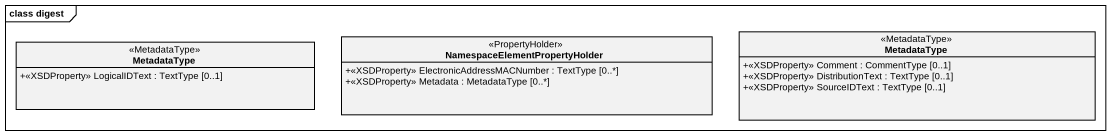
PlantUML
@startuml
mainframe class digest
hide circle
hide empty members
skinparam classAttributeIconSize 0
class "NamespaceElementPropertyHolder" as NamespaceElementPropertyHold <<PropertyHolder>> {
  +<<XSDProperty>> ElectronicAddressMACNumber : TextType [0..*]
  +<<XSDProperty>> Metadata : MetadataType [0..*]
}
class MetadataType <<MetadataType>> {
  +<<XSDProperty>> Comment : CommentType [0..1]
  +<<XSDProperty>> DistributionText : TextType [0..1]
  +<<XSDProperty>> SourceIDText : TextType [0..1]
}
class "MetadataType" as MetadataType_2 <<MetadataType>> {
  +<<XSDProperty>> LogicalIDText : TextType [0..1]
}
@enduml
